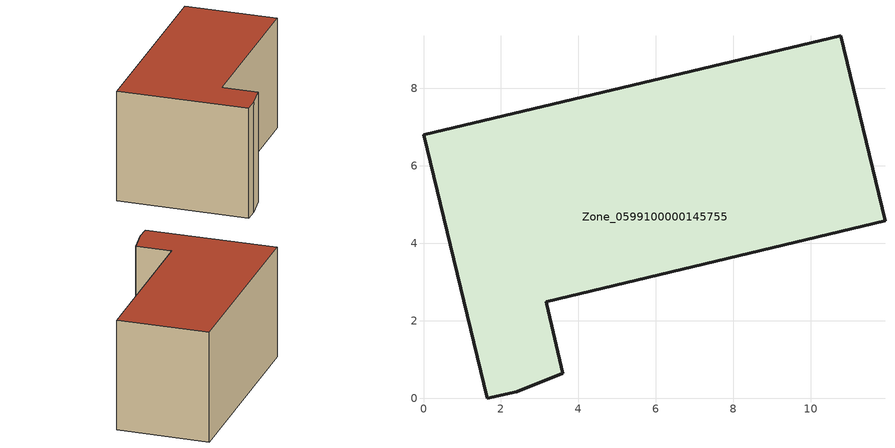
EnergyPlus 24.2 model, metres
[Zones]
Zone_0599100000145755
 floor ground (C_G): 3.6,0.65 2.4,0.17 1.65,0 0,6.8 10.77,9.36 11.92,4.58 3.17,2.49 3.19,2.42 z0
 wall outside (C_F): 10.77,9.36 0,6.8 1.65,0 2.4,0.17 3.6,0.65 3.19,2.42 3.17,2.49 11.92,4.58 10.77,9.36 z0:6.04
 roof outside (C_R): 2.4,0.17 3.6,0.65 3.19,2.42 3.17,2.49 11.92,4.58 10.77,9.36 0,6.8 1.65,0 z6.04
[BUILDING]
Pand.0599100000145755: North Axis=0; Terrain=City; Loads Convergence Tolerance Value=0.04; Temperature Convergence Tolerance Value=0.4; Solar Distribution=FullExterior; Maximum Number of Warmup Days=25; Minimum Number of Warmup Days=1
[Site:Location]
Rotterdam.The.Hague.AP_ZH_NLD Design_Conditions: Latitude=51.96; Longitude=4.45; Time Zone=1; Elevation=-4.5
[SITE:GROUNDTEMPERATURE:BUILDINGSURFACE]
18, 18, 18, 18, 18, 18, 18, 18, 18, 18, 18, 18
[MATERIAL] Thermal Absorptance=0.9; Solar Absorptance=0.7; Visible Absorptance=0.7
Name | Roughness | Thickness | Conductivity | Density | Specific Heat
G.TC.1975-1991 | MediumSmooth | 0.15 | 0.288461 | 540 | 1210
F.TC.1975-1991 | Rough | 0.3 | 0.230769 | 1920 | 840
R.TC.1975-1991 | MediumRough | 0.2 | 0.153846 | 1500 | 1000
[CONSTRUCTION]
C_G: G.TC.1975-1991
C_F: F.TC.1975-1991
C_R: R.TC.1975-1991
[ZONE]
Zone_0599100000145755: Type=1; Multiplier=1; Ceiling Height=Autocalculate; Volume=Autocalculate; Floor Area=autocalculate; Part of Total Floor Area=Yes
[ZONEINFILTRATION:DESIGNFLOWRATE]
Infil_Zone_0599100000145755: Zone or ZoneList or Space or SpaceList=Zone_0599100000145755; Schedule=AlwaysOn; Design Flow Rate Calculation Method=Flow/Area; Flow Rate per Floor Area=0.003; Constant Term Coefficient=1; Temperature Term Coefficient=0; Velocity Term Coefficient=0; Velocity Squared Term Coefficient=0
[HVACTEMPLATE:ZONE:IDEALLOADSAIRSYSTEM]
Zone_0599100000145755: Maximum Heating Supply Air Temperature=50; Minimum Cooling Supply Air Temperature=13; Maximum Heating Supply Air Humidity Ratio=0.0156; Minimum Cooling Supply Air Humidity Ratio=0.0077; Heating Limit=NoLimit; Cooling Limit=NoLimit; Dehumidification Control Type=ConstantSensibleHeatRatio; Cooling Sensible Heat Ratio=0.7; Dehumidification Setpoint=60; Humidification Control Type=None; Humidification Setpoint=30; Outdoor Air Method=None; Outdoor Air Flow Rate per Person=0.00944; Outdoor Air Flow Rate per Zone Floor Area=0; Outdoor Air Flow Rate per Zone=0; Demand Controlled Ventilation Type=None; Outdoor Air Economizer Type=NoEconomizer; Heat Recovery Type=None; Sensible Heat Recovery Effectiveness=0.7; Latent Heat Recovery Effectiveness=0.65
[ZONECONTROL:THERMOSTAT]
ThermostatControl_Zone_0599100000145755: Zone or ZoneList=Zone_0599100000145755; Control Type Schedule=DualSetpointControlType; Control 1=Thermostat_Zone_0599100000145755; Temperature Difference Between Cutout And Setpoint=0
[THERMOSTATSETPOINT:DUALSETPOINT]
Thermostat_Zone_0599100000145755: Heating Setpoint Temperature Schedule=HeatingSetpoint_Zone_0599100000145755; Cooling Setpoint Temperature Schedule=CoolingSetpoint_Zone_0599100000145755
[SCHEDULE:COMPACT]
HeatingSetpoint_Zone_0599100000145755: Through: 12/31, For: AllDays, Until: 24:00, 21
CoolingSetpoint_Zone_0599100000145755: Through: 12/31, For: AllDays, Until: 24:00, 24
DualSetpointControlType: Through: 12/31, For: AllDays, Until: 24:00, 4
AlwaysOn: Through: 12/31, For: AllDays, Until: 24:00, 1
